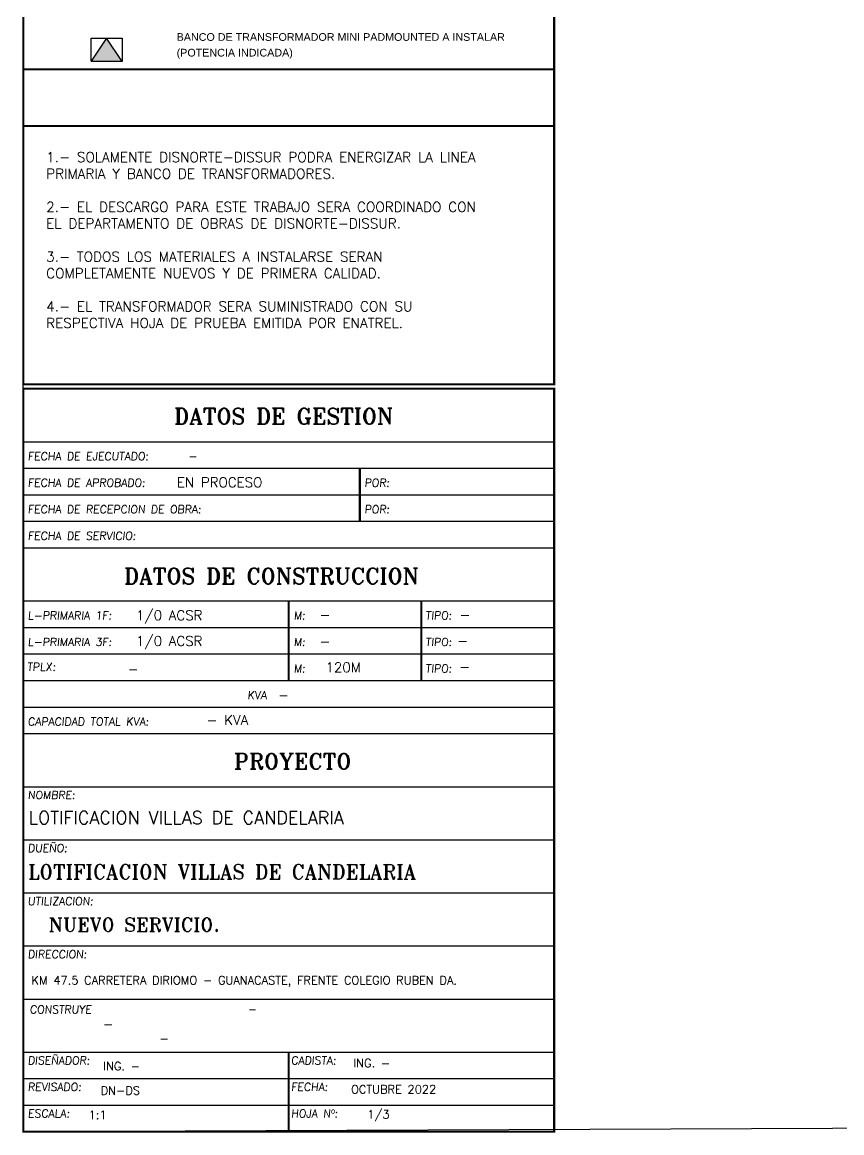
# Model space of a CAD drawing. Extents: x 604418 to 606014, y 1310869 to 1312555.
# Drawn here: x 605408.1 to 605479.4, y 1310910.9 to 1311007.6 of the extents above; entities that cross this region are included whole.
import ezdxf

# ---------------------------------------------------------------- set-up
doc = ezdxf.new("R2010")
doc.units = 0
doc.header["$MEASUREMENT"] = 0
doc.layers.get('0').update_dxf_attribs({"color": 10})
doc.layers.add('DETALLES', color=7, linetype='Continuous')
doc.styles.add('16mm', font='simplex_.ttf', dxfattribs={"height": 1.6})
doc.styles.add('AR', font='arial.ttf', dxfattribs={"height": 1.5})
doc.styles.add('ROMANS', font='romans.shx', dxfattribs={"width": 0.9})
doc.styles.add('TTT', font='romant.shx', dxfattribs={"height": 0.3})

msp = doc.modelspace()

# ---------------------------------------------------------------- hatches: boundary and pattern name
at = {"layer": 'DETALLES', "ltscale": 0.025}
h = msp.add_hatch(color=7, dxfattribs=at)
h.dxf.hatch_style = 1
h.set_gradient(color1=(255, 255, 255), one_color=1, tint=1, name='CYLINDER')
h.paths.add_polyline_path([(605415.458, 1311006.194), (605414.115, 1311004.195), (605416.801, 1311004.157)])

# ---------------------------------------------------------------- linework, layer by layer
at = {"ltscale": 0.25}
msp.add_lwpolyline([(606013.759, 1310913.533), (605408.211, 1310911.04), (605408.211, 1311284.99), (606013.759, 1311287.483)], close=True, dxfattribs=at)
at = {"layer": 'DETALLES', "color": 7}
for p, q in [((605408.211, 1310971.078), (605454.394, 1310971.078)), ((605408.211, 1310968.769), (605454.394, 1310968.769)), ((605408.211, 1310966.46), (605454.394, 1310966.46)), ((605408.211, 1310964.151), (605454.394, 1310964.151)), ((605408.211, 1310961.841), (605454.394, 1310961.841)), ((605408.211, 1310957.223), (605454.394, 1310957.223)), ((605408.211, 1310954.914), (605454.394, 1310954.914)), ((605408.211, 1310952.605), (605454.394, 1310952.605)), ((605408.211, 1310950.296), (605454.394, 1310950.296)), ((605408.211, 1310947.986), (605454.394, 1310947.986)), ((605408.211, 1310945.677), (605454.394, 1310945.677)), ((605408.211, 1310941.059), (605454.394, 1310941.059)), ((605408.211, 1310936.441), (605454.394, 1310936.441)), ((605408.211, 1310931.822), (605454.394, 1310931.822)), ((605408.211, 1310927.204), (605454.394, 1310927.204)), ((605408.211, 1310922.586), (605454.394, 1310922.586)), ((605408.211, 1310917.967), (605454.394, 1310917.967)), ((605408.211, 1310915.658), (605454.394, 1310915.658)), ((605408.211, 1310913.349), (605454.394, 1310913.349))]:
    msp.add_line(p, q, dxfattribs=at)
at = {"layer": 'DETALLES', "color": 7, "lineweight": 25, "const_width": 0.185, "flags": 128}
for points in [[(605408.211, 1311003.468), (605408.211, 1311045.841), (605454.394, 1311045.841), (605454.394, 1311003.468)], [(605408.211, 1310976.068), (605408.211, 1311003.468), (605454.394, 1311003.468), (605454.394, 1310976.068)], [(605408.211, 1311003.468), (605454.394, 1311003.468), (605454.394, 1310998.542), (605408.211, 1310998.542)], [(605408.211, 1310911.04), (605408.211, 1310975.696), (605454.394, 1310975.696), (605454.394, 1310911.04)]]:
    msp.add_lwpolyline(points, close=True, dxfattribs=at)
at = {"layer": 'DETALLES', "ltscale": 0.025}
msp.add_lwpolyline([(605416.801, 1311004.157), (605414.115, 1311004.195), (605414.115, 1311006.195), (605416.801, 1311006.192), (605416.801, 1311004.157)], dxfattribs=at)
at = {"layer": 'DETALLES', "linetype": 'Continuous'}
msp.add_lwpolyline([(605415.458, 1311006.194), (605414.115, 1311004.195), (605416.801, 1311004.157)], close=True, dxfattribs=at)
at = {"layer": 'DETALLES', "lineweight": 25, "const_width": 0.185, "flags": 128}
msp.add_lwpolyline([(605437.492, 1310968.769), (605437.492, 1310964.151)], dxfattribs=at)
at = {"layer": 'DETALLES', "color": 7, "lineweight": 25, "const_width": 0.185, "flags": 128}
for points in [[(605431.303, 1310957.223), (605431.303, 1310950.296)], [(605442.848, 1310957.223), (605442.848, 1310950.296)], [(605431.303, 1310917.967), (605431.303, 1310911.04)]]:
    msp.add_lwpolyline(points, dxfattribs=at)

# ---------------------------------------------------------------- texts
at = {"color": 7, "lineweight": 15, "style": 'TTT'}
for height, p in [(0.697, (605427.77, 1310921.353, 9.476)), (0.762, (605420.053, 1310918.762, 9.476))]:
    msp.add_text('-', height=height, dxfattribs=at).set_placement(p)
at = {"color": 7, "lineweight": 15, "style": 'ROMANS', "oblique": 5}
msp.add_text('-', height=0.821, dxfattribs=at).set_placement((605415.098, 1310919.987, 9.476))
at = {"color": 7, "insert": (605410.203, 1310996.265), "char_height": 0.8655, "width": 41.69737, "attachment_point": 1, "style": '16mm'}
msp.add_mtext('1.- SOLAMENTE DISNORTE-DISSUR PODRA ENERGIZAR LA LINEA PRIMARIA Y BANCO DE TRANSFORMADORES.\\P\\P2.- EL DESCARGO PARA ESTE TRABAJO SERA COORDINADO CON EL DEPARTAMENTO DE OBRAS DE DISNORTE-DISSUR.\\P\\P3.- TODOS LOS MATERIALES A INSTALARSE SERAN COMPLETAMENTE NUEVOS Y DE PRIMERA CALIDAD.\\P\\P4.- EL TRANSFORMADOR SERA SUMINISTRADO CON SU RESPECTIVA HOJA DE PRUEBA EMITIDA POR ENATREL.', dxfattribs=at)
at = {"layer": 'DETALLES', "linetype": 'Continuous', "lineweight": 25, "style": 'AR'}
for s, p in [('BANCO DE TRANSFORMADOR MINI PADMOUNTED A INSTALAR', (605421.555, 1311005.954)), ('(POTENCIA INDICADA)', (605421.555, 1311004.59))]:
    msp.add_text(s, height=0.6677, dxfattribs=at).set_placement(p)
at = {"layer": 'DETALLES', "color": 7, "lineweight": 25, "style": 'TTT'}
for s, height, p in [('DATOS DE GESTION', 1.3855, (605421.344, 1310972.594)), ('DATOS DE CONSTRUCCION', 1.3855, (605416.986, 1310958.694)), ('PROYECTO', 1.3855, (605426.54, 1310942.574)), ('LOTIFICACION VILLAS DE CANDELARIA', 1.12226, (605408.675, 1310937.804))]:
    msp.add_text(s, height=height, dxfattribs=at).set_placement(p)
at = {"layer": 'DETALLES', "style": 'ROMANS', "oblique": 5}
for s, height, p in [('FECHA DE EJECUTADO:', 0.69275, (605408.6, 1310969.467)), ('FECHA DE APROBADO:', 0.69275, (605408.6, 1310967.158)), ('POR:', 0.6928, (605437.883, 1310967.158)), ('FECHA DE RECEPCION DE OBRA:', 0.69275, (605408.6, 1310964.848)), ('POR:', 0.6928, (605437.883, 1310964.848)), ('FECHA DE SERVICIO:', 0.69275, (605408.6, 1310962.539)), ('L-PRIMARIA 1F:', 0.69275, (605408.6, 1310955.612)), ('M:', 0.6928, (605431.735, 1310955.612)), ('TIPO:', 0.6928, (605443.205, 1310955.612)), ('L-PRIMARIA 3F:', 0.69275, (605408.6, 1310953.303)), ('M:', 0.6928, (605431.735, 1310953.303)), ('TIPO:', 0.6928, (605443.205, 1310953.303)), ('TPLX:', 0.6928, (605408.539, 1310951.14)), ('M:', 0.6928, (605431.735, 1310950.993)), ('TIPO:', 0.6928, (605443.205, 1310950.993)), ('KVA', 0.6928, (605427.701, 1310948.684)), ('CAPACIDAD TOTAL KVA:', 0.69275, (605408.6, 1310946.375)), ('NOMBRE:', 0.6928, (605408.6, 1310939.991)), ('DUEÑO:', 0.6928, (605408.6, 1310935.373)), ('UTILIZACION:', 0.69275, (605408.6, 1310930.754)), ('DIRECCION:', 0.6928, (605408.6, 1310926.136)), ('CONSTRUYE', 0.6928, (605408.77, 1310921.332)), ('DISEÑADOR:', 0.6928, (605408.6, 1310916.899)), ('CADISTA:', 0.6928, (605431.506, 1310916.899)), ('REVISADO:', 0.6928, (605408.6, 1310914.59)), ('FECHA:', 0.6928, (605431.506, 1310914.59)), ('ESCALA:', 0.6928, (605408.6, 1310912.281)), ('HOJA Nº:', 0.6928, (605431.506, 1310912.281))]:
    msp.add_text(s, height=height, dxfattribs=at).set_placement(p)
at = {"layer": 'DETALLES', "style": 'TTT'}
for s, height, p in [('-', 0.726, (605422.563, 1310969.449)), ('EN PROCESO', 0.8544, (605421.573, 1310967.121)), ('1/0 ACSR', 0.8544, (605418.016, 1310955.547)), ('-', 0.854, (605433.976, 1310955.575)), ('-', 0.854, (605446.167, 1310955.575)), ('1/0 ACSR', 0.8544, (605418.016, 1310953.306)), ('-', 0.854, (605433.976, 1310953.278)), ('-', 0.854, (605445.95, 1310953.319)), ('120M', 0.8544, (605434.503, 1310951.016)), ('-', 0.854, (605417.298, 1310950.852)), ('-', 0.854, (605446.139, 1310951.071)), ('-', 0.854, (605430.372, 1310948.611)), ('- KVA', 0.8544, (605424.153, 1310946.434)), ('ING. -', 0.7264, (605415.163, 1310916.384)), ('ING. -', 0.7264, (605436.923, 1310916.65)), ('OCTUBRE 2022', 0.72636, (605436.722, 1310914.365)), ('DN-DS', 0.7264, (605414.947, 1310914.259)), ('1:1', 0.7264, (605413.904, 1310912.14)), ('1/3', 0.7264, (605438.146, 1310912.188))]:
    msp.add_text(s, height=height, dxfattribs=at).set_placement(p)
at = {"layer": 'DETALLES', "color": 7, "style": 'TTT'}
for s, height, p in [('LOTIFICACION VILLAS DE CANDELARIA', 1.2639, (605408.633, 1310933.016)), ('NUEVO SERVICIO.', 1.20712, (605410.418, 1310928.452)), ('KM 47.5 CARRETERA DIRIOMO - GUANACASTE, FRENTE COLEGIO RUBEN DA.', 0.72636, (605408.931, 1310923.858))]:
    msp.add_text(s, height=height, dxfattribs=at).set_placement(p)

doc.saveas('drawing.dxf')
